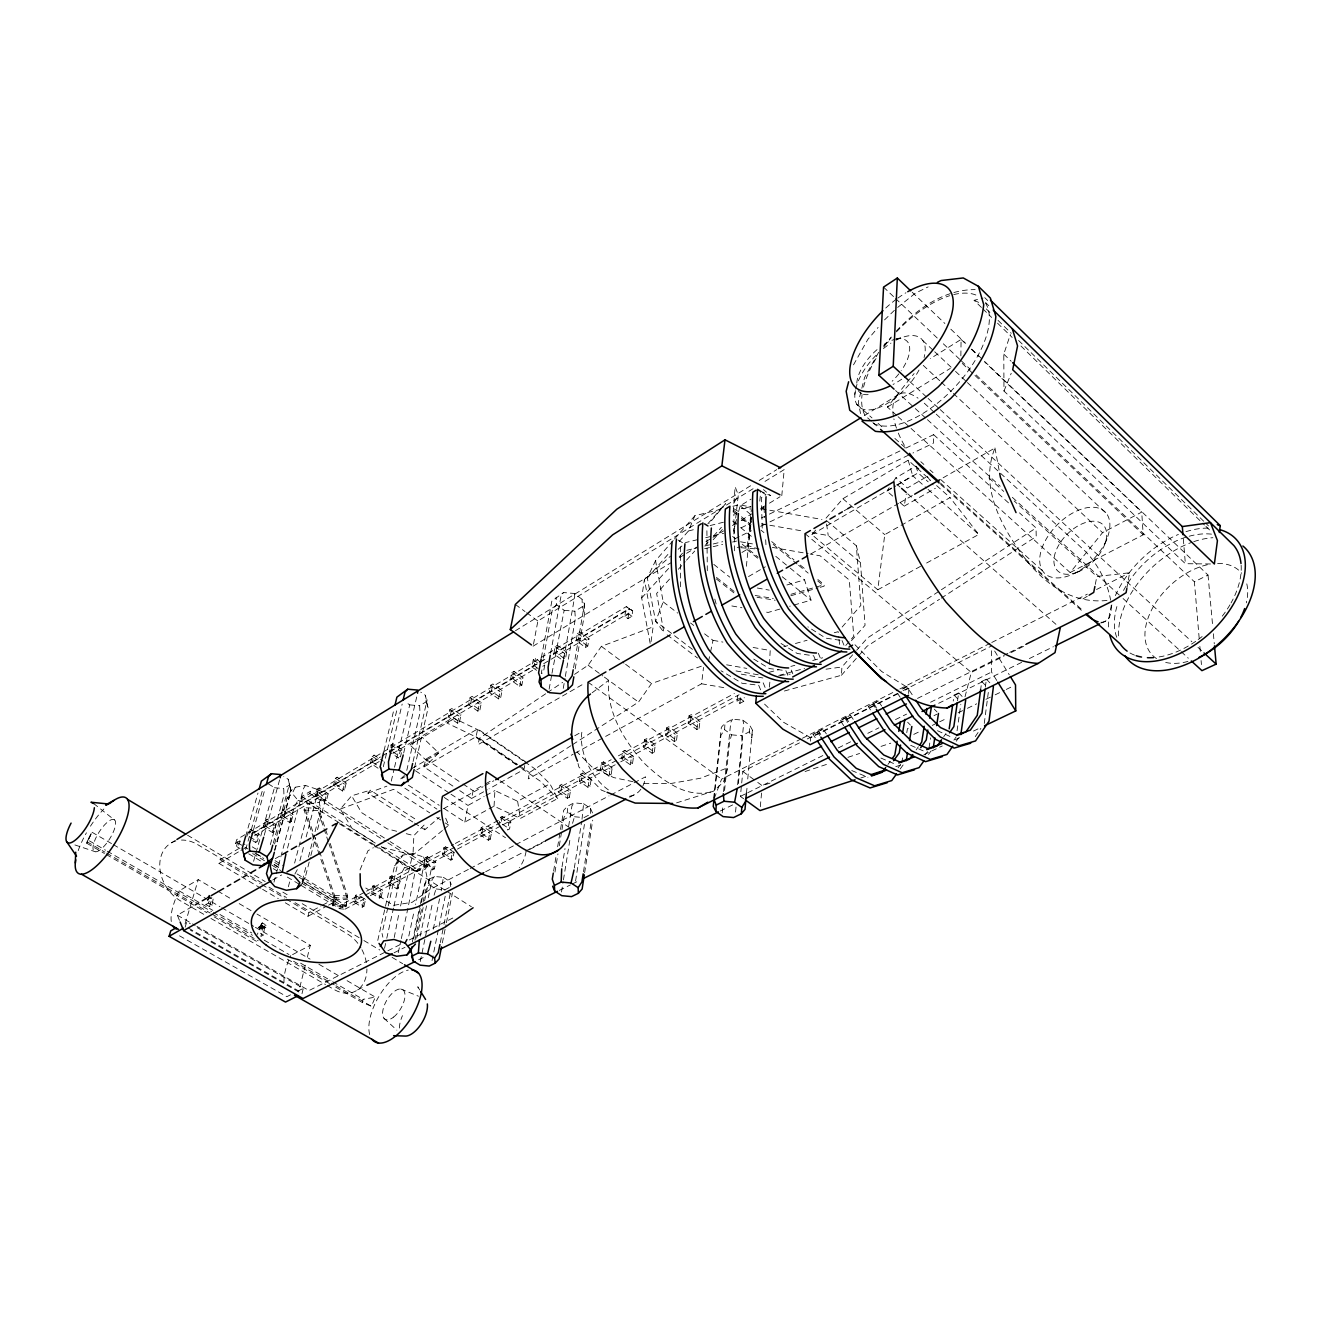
<?xml version="1.0" encoding="UTF-8"?>
<svg xmlns="http://www.w3.org/2000/svg" width="1321" height="1321" viewBox="0 0 1321 1321"><rect width="100%" height="100%" fill="white"/><g stroke="black" fill="none" stroke-linecap="round" stroke-linejoin="round"><path stroke-width="0.75" stroke-dasharray="5 3.75" d="M996.777 680.497L991.51 672.059L991.526 647.984M330.167 843.359L347.654 895.968L346.036 906.404L332.875 905.793L334.51 895.374L304.672 807.758L318.526 808.303L327.591 835.582M960.862 355.844L961.094 339.447L930.298 358.635M420.474 903.614L424.768 883.485L428.565 879.571L434.411 876.483L443.361 877.326L441.214 890.783M905.859 448.1L933.617 434.659L933.386 443.195L912.96 453.02M908.65 693.525L908.815 688.241L881.635 671.481L854.39 644.169M381.868 847.24L412.978 855.05L413.869 835.615L424.239 824.915L424.834 829.737L439.332 817.27M733.155 512.102L735.12 486.789L738.29 494.863L733.898 534.047M494.054 806.173L494.913 790.569L517.634 801.286L549.916 783.815L557.759 798.511L520.309 818.475L494.054 806.173L464.843 822.091L440.917 806.454M714.116 798.363L720.919 735.351L724.602 729.671L724.965 723.198L732.495 719.235L742.798 720.127L749.75 725.361L752.409 729.968L751.831 738.043L749.288 731.817L749.75 725.361M769.433 664.397L770.209 650.51L750.493 646.993M784.377 691.015L841.411 675.279L841.923 666.989L855.348 651.732M820.176 587.317L824.089 586.194L824.188 584.708L817.831 579.49M810.434 741.197L810.681 737.729L897.917 693.74M760.318 806.751L761.87 789.529M769.383 687.135L769.945 680.976M781.784 495.689L784.212 469.582L763.241 482.479M746.365 793.26L747.158 786.953M747.736 778.961L752.409 729.968M743.657 798.759L740.387 796.381L741.51 784.889M741.708 782.957L742.831 771.464L799.932 742.65M737.613 784.707L743.69 723.429L742.798 720.127M735.533 812.068L736.144 805.959M738.356 783.584L742.385 742.914L741.758 735.731L749.288 731.817M746.382 566.263L751.335 517.221M739.909 703.366L740.47 697.835L737.58 695.639L737.002 701.17L739.909 703.366L743.855 701.269L744.235 697.571M737.002 701.17L740.949 699.057L741.329 695.374M759.79 501.088L760.797 491.28L770.754 495.738L763.455 489.612M737.201 547.422L748.28 545.755L751.368 516.346M723.528 791.675L730.794 722.306L732.495 719.235M722.224 812.91L722.851 806.817M724.552 790.569L729.638 741.791L731.553 734.839L724.602 729.671M713.654 798.545L721.365 727.277L724.965 723.198M741.923 552.492L746.959 549.503L751.319 510.005M377.773 940.387L394.599 865.849L398.826 858.7L402.872 855.1L412.895 853.515L423.645 857.032L428.747 863.554L425.263 869.218L415.289 870.754L408.305 906.404M699.123 728.3L699.981 721.018L691.312 714.611L689.034 715.833L688.158 723.099L696.844 729.506L699.123 728.3L690.437 721.893L691.312 714.611M394.236 937.514L398.826 913.884M574.949 753.234L701.583 683.783L703.515 667.419M696.844 729.506L697.703 722.24L699.981 721.018M676.517 740.305L677.425 733.056L668.773 726.732L666.544 727.937L665.602 735.186L674.271 741.494L676.517 740.305L667.832 733.981L668.773 726.732M274.57 843.954L287.004 798.495L290.802 790.751L295.293 787.217L305.432 785.45L316.66 789.165L322.341 796.167L319.187 802.293L309.131 804.027L308.156 811.721L294.616 863.059M674.271 741.494L675.196 734.261L677.425 733.056M815.684 530.101L811.788 534.592L877.771 589.76L884.756 534.642L950.063 497.604L978.762 534.46L924.667 564.084M985.35 687.135L986.391 679.159L981.734 681.454L980.677 689.43M984.277 723.429L988.504 690.883M654.324 752.095L655.282 744.879L646.646 738.654L644.45 739.826L643.459 747.042L652.128 753.267L654.324 752.095L645.655 745.87L646.646 738.654M652.128 753.267L653.086 746.051L655.282 744.879M264.679 926.434L262.978 927.359L260.864 936.457L263.506 935.02L264.679 926.434L262.433 925.129L260.749 926.054L257.347 934.409M630.365 764.809L631.388 757.643L633.535 756.487L624.916 750.345L622.769 751.5L621.712 758.683L630.365 764.809L632.511 763.67L633.535 756.487M651.055 641.626L653.135 626.864L644.417 579.391L670.49 556.158M957.065 730.761L960.829 704.407M957.527 700.79L958.666 692.831L954.092 695.094L953.234 701.038M621.712 758.683L623.875 757.527L624.916 750.345M650.163 643.344L641.676 597.934L644.417 579.391M627.97 618.624L628.813 613.076L625.675 610.698L624.833 616.246L627.97 618.624L631.884 616.313L632.709 610.748L626.303 606.62L236.756 839.578L235.666 843.343L236.442 846.414L239.96 848.528M608.998 776.17L610.054 769.02L612.184 767.881L603.565 761.837L601.451 762.977L600.361 770.126L608.998 776.17L611.111 775.031L612.184 767.881M624.833 616.246L628.746 613.918L629.589 608.37M583.486 871.81L591.296 821.068M584.625 872.818L592.716 820.143M600.361 770.126L602.475 768.987L603.565 761.837M929.01 747.967L930.578 737.861M209.511 896.183L205.911 904.571L209.527 906.668L212.153 905.166L213.226 898.28M587.994 787.316L589.116 780.199L591.197 779.093L582.611 773.115L580.53 774.238L579.391 781.355L587.994 787.316L590.074 786.21L591.197 779.093M575.576 881.024L584.427 824.42M574.321 867.98L581.702 821.282M582.016 819.251L583.585 803.713L574.008 802.854L567.403 806.338L563.671 810.318L560.319 830.579M579.391 781.355L581.471 780.232L582.611 773.115M562.036 866.84L565.008 848.577M568.641 826.252L571.927 805.975L574.008 802.854M561.491 892.005L563.126 881.9M563.44 879.885L569.962 839.495M569.417 797.174L570.573 790.09L562.003 784.212L559.972 785.301L558.783 792.385L567.37 798.264L569.417 797.174L560.814 791.296L558.783 792.385M553.615 871.067L556.29 854.869M557.644 846.778L559.988 832.593M554.969 872.091L557.957 853.894M559.295 845.82L561.623 831.669M561.97 829.638L563.968 817.517L567.617 812.085L567.403 806.338M567.37 798.264L568.542 791.18L570.573 790.09M560.814 791.296L562.003 784.212M585.533 647.488L586.755 640.173L589.001 638.836L579.671 631.933L577.426 633.271L576.171 640.586L585.533 647.488L587.795 646.151L589.001 638.836M901.748 762.861L903.085 754.819M906.767 732.676L907.444 728.647L911.837 726.5M573.529 667.799L584.46 603.846L582.115 599.321L574.321 593.459L563.506 592.568L551.831 601.154L541.511 656.983M575.18 668.905L584.691 613.027L584.46 603.846M854.836 394.401L855.48 390.636M899.882 502.393L904.191 506.174L906.289 494.054M563.258 688.406L564.992 678.433M565.338 676.451L575.378 618.674L574.866 611.194L582.313 606.669L582.115 599.321M563.175 660.698L564.447 653.416L566.659 652.112L557.346 645.309L555.134 646.63L553.829 653.895L561.623 659.559M563.819 658.485L574.701 596.514L574.321 593.459M566.659 652.112L565.388 659.394L556.042 652.574L557.346 645.309M1126.796 588.704L1129.604 572.769L1096.843 576.484L1014.181 500.956M549.123 689.215L551.617 675.279M551.98 673.281L564.166 610.319L556.389 604.523L556.091 597.175M550.626 653.301L561.144 595.391L563.506 592.568M570.986 745.688L529.424 772.521L528.268 778.845L573.165 754.225M510.847 821.976L508.899 823.016L507.611 830.001L509.559 828.961L510.847 821.976L502.327 816.328L500.395 817.369L499.404 822.62M543.443 658.122L552.228 610.335L556.389 604.523M524.701 765.569L523.991 769.466L489.067 788.802M536.574 670.308L531.917 666.973L533.288 659.724L535.451 658.419L541.643 662.894M531.917 666.973L534.097 665.668L535.451 658.419M464.843 822.091L467.997 805.414L484.147 796.513M533.502 644.219L537.878 621.002L754.506 487.845M502.327 816.328L501.006 823.313L509.559 828.961M490.273 839.198L491.61 832.247L483.106 826.665L481.207 827.706L479.837 834.657L488.357 840.222L490.273 839.198L481.752 833.634L479.837 834.657M519.714 686.392L521.101 679.176L523.215 677.904L513.952 671.299L511.821 672.571L510.418 679.787L519.714 686.392L521.845 685.12L523.215 677.904M488.357 840.222L489.695 833.27L491.61 832.247M481.752 833.634L483.106 826.665M510.418 679.787L512.548 678.515L513.952 671.299M1095.291 584.443L1096.843 576.484M500.676 697.637L502.112 690.454L492.865 683.948L490.768 685.186L489.315 692.386L498.578 698.875L500.676 697.637L491.395 691.131L489.315 692.386M498.578 698.875L500.015 691.692L502.112 690.454M442.353 942.847L446.019 924.717M446.432 922.702L452.525 892.484M459.691 790.585L471.597 798.462L473.149 790.751L483.965 784.74M545.656 693.789L479.358 738.323L478.07 744.648L585.22 682.94M440.322 942.55L443.592 926.401M444.005 924.386L450.131 894.102M491.395 691.131L492.865 683.948M479.903 709.922L481.372 702.755L472.142 696.349L470.094 697.571L468.592 704.737L477.839 711.127L479.903 709.922L470.639 703.515L468.592 704.737M450.841 860.153L452.244 853.25L454.094 852.276L445.639 846.844L443.79 847.834L442.353 854.737L450.841 860.153L452.674 859.162L454.094 852.276M452.905 786.078L424.008 766.94L476.072 736.738L477.674 728.911L525.411 761.656M432.05 960.598L438.622 928.432M439.034 926.434L445.194 896.265M1107.015 600.461C1071.909 604.11 1044.003 583.75 1023.775 556.901C1001.136 526.039 979.257 486.822 994.961 447.968L941.427 478.78M477.839 711.127L479.325 703.977L481.372 702.755M433.305 929.158L439.546 898.858M420.26 961.506L432.413 903.25M442.353 854.737L444.203 853.746L445.639 846.844M427.36 856.685L425.89 863.554L424.074 864.512L432.528 869.862L433.982 863.009L435.798 862.035L427.36 856.685L425.544 857.659L415.587 904.505M420.194 936.127L426.551 905.859M428.252 897.785L432.083 879.621L434.411 876.483M432.528 869.862L434.345 868.904L435.798 862.035M470.639 703.515L472.142 696.349M459.493 721.976L461.012 714.843L451.815 708.535L449.8 709.74L448.248 716.857L457.479 723.165L459.493 721.976L450.263 715.652L448.248 716.857M413.605 938.818L420.887 904.571M421.316 902.557L426.898 876.351L425.263 869.218M414.976 940.189L422.654 904.01M423.083 901.995L425.643 889.941L429.259 884.74L428.565 879.571M416.693 938.158L424.19 902.738M424.602 900.773L431.273 869.301L428.747 863.554M378.912 847.735L416.957 871.645L425.923 866.873L426.402 864.595L390.075 841.593M457.479 723.165L458.998 716.048L461.012 714.843M412.334 941.89L420.045 905.628M708.452 661.59L710.12 653.862M710.533 651.93L713.01 640.338L703.383 632.908M408.816 936.028L413.886 912.382M398.248 952.672L400.874 940.602M401.32 938.587L407.875 908.419M450.263 715.652L451.815 708.535M416.957 871.645L417.453 869.383L426.402 864.595M400.56 906.008L412.895 853.515M396.828 888.818L398.331 882.032L400.098 881.09L391.71 875.873L389.959 876.814L388.407 883.617L396.828 888.818L398.579 887.894L400.098 881.09M424.008 766.94L425.725 759.195L477.674 728.911M384.527 948.329L386.326 940.288M386.772 938.273L393.476 908.105M393.922 906.107L401.089 873.924L404.639 867.286L399.47 860.813L402.872 855.1M387.78 907.874L382.033 933.435L382.859 937.183M388.225 905.909L398.826 858.7M414.596 767.534L428.103 707.907L425.362 695.308L420.772 692.171M362.35 1002.523L363.06 999.337L375.313 997.107L371.383 1006.272L362.35 1002.523L333.751 986.011M388.407 883.617L390.174 882.676L391.71 875.873M381.125 897.157L382.677 890.387L374.305 885.235L372.588 886.16L371.019 892.93L379.391 898.082L381.125 897.157L365.785 888.042M413.093 761.507L427.145 699.783M406.785 770.358L419.979 712.828L419.649 705.761L426.138 701.814L425.362 695.308M379.391 898.082L380.943 891.312L382.677 890.387M374.305 885.235L372.737 892.005L371.019 892.93M363.952 906.272L365.537 899.535L357.182 894.449L355.498 895.374L353.896 902.111L362.251 907.18L363.952 906.272L355.597 901.186L353.896 902.111M402.096 749.833L400.18 750.972L398.546 758.006L389.398 751.963L391.066 744.928L392.981 743.789L402.096 749.833L400.461 756.867L392.832 751.831M403.698 752.987L417.106 695.226M391.28 781.124L394.071 769.218M394.533 767.237L409.725 704.886L405.134 701.781M362.251 907.18L363.836 900.443L365.537 899.535M391.776 747.868L402.162 704.076M355.597 901.186L357.182 894.449M391.313 750.823L392.981 743.789M383.305 766.758L397.522 707.263M346.036 906.404L347.126 898.214L328.962 843.69M301.32 885.516L339.893 908.749L344.897 909.228L345.788 905.512L340.801 905.034L302.294 881.784M384.015 750.79L394.038 709.08M339.893 908.749L340.801 905.034M301.782 883.221L342.122 907.56L343.014 903.828L364.761 892.154M378.07 768.211L370.458 763.241L372.175 756.239L374.058 755.117L383.14 761.094M370.458 763.241L372.34 762.134L374.058 755.117M332.875 905.793L333.965 897.603L320.012 856.751M328.533 905.149L335.402 901.434L336.31 897.719L294.302 872.289M197.374 927.755L303.302 988.356L301.964 993.788L190.455 930.215M111.509 843.574L91.942 832.197L86.724 843.211L104.425 853.449M209.527 906.668L211.822 897.52M305.316 965.205L298.86 991.08L188.028 927.854M307.314 957.246L310.286 945.308L256.984 914.049M342.651 791.031L344.401 784.096L346.218 783.023L337.169 777.21L335.369 778.3L333.586 785.235L342.651 791.031L344.467 789.958L346.218 783.023M285.286 902.788L307.958 916.279L308.883 912.58L320.887 906.074M333.586 785.235L335.402 784.162L337.169 777.21M302.08 883.27L305.25 877.293L310.369 857.461M310.881 855.48L315.488 837.63M317.535 829.704L324.718 801.946L322.341 796.167M324.652 801.665L326.436 794.763L328.219 793.706L319.22 787.976L317.436 789.05L315.62 795.952L324.652 801.665L326.436 800.609L328.219 793.706M965.007 696.811L971.315 672.406L1003.977 656.124M328.302 841.741L317.932 810.582L318.526 808.303M302.311 880.81L306.406 864.974M308.454 857.065L320.755 809.591L319.187 802.293M299.9 860.731L304.061 844.829M306.158 836.887L317.601 793.194L316.66 789.165M315.62 795.952L317.403 794.895L319.22 787.976M288.358 886.754L290.455 878.861M319.352 854.803L304.061 810.037L304.672 807.758M339.117 822.719L301.072 798.809L309.857 793.541L310.468 791.246L388.341 840.503M733.403 531.191L736.524 519.467M738.604 511.64L740.156 505.778L751.071 499.123M262.615 928.432L263.077 926.682L266.512 925.361L265.884 927.689L262.615 928.432L259.808 926.797L262.301 922.9L266.512 925.361M291.297 821.381L293.146 814.529L284.197 808.964L282.463 809.988L280.597 816.84L289.563 822.405L291.297 821.381L282.314 815.817L280.597 816.84M287.532 848.099L303.5 788.538L305.432 785.45M301.072 798.809L301.683 796.513L310.468 791.246M259.808 926.797L262.301 922.9M289.563 822.405L291.413 815.552L293.146 814.529M273.992 882.164L294.22 807.148L297.985 800.361L292.238 793.409L295.293 787.217M274.586 850.212L290.802 790.751M274.9 850.295L291.066 790.932L288.226 779.291L283.751 776.451M273.282 843.161L289.563 783.7M272.473 832.511L274.339 825.691L276.039 824.684L267.106 819.185L265.422 820.209L263.523 827.029L272.473 832.511L274.157 831.503L276.039 824.684M270.359 844.631L283.932 795.259L283.734 788.554L289.448 785.087L288.226 779.291M264.2 835.318L279.639 779.77M253.599 861.292L274.471 787.712L268.51 783.98M263.523 827.029L265.207 826.021L267.106 819.185M252.674 840.651L255.647 842.451L257.545 835.665L259.213 834.674L250.329 829.258L248.662 830.249L246.73 837.035M255.647 842.451L257.314 841.46L259.213 834.674M253.351 830.232L265.125 788.62M245.59 836.523L257.991 792.996M250.329 829.258L248.398 836.044L257.314 841.46M245.64 849.585L250.693 831.817M251.238 829.836L263.011 788.373M238.639 845.126L239.712 841.361L244.963 844.548M236.442 846.414L237.516 842.666L236.756 839.578M209.081 895.176L208.569 896.926L211.459 898.61L214.712 897.834M260.864 888.273L219.005 863.389L220.079 859.674L238.622 848.693M572.554 823.33L574.486 816.758L567.617 812.085M185.072 923.924L198.266 879.637L216.066 890.073M185.155 927.177L186.789 921.695L190.307 923.726M434.081 895.209L435.996 888.967L429.259 884.74M262.433 925.129L259.989 932.973L263.506 935.02M1210.498 563.968L1185.35 563.687L1003.977 391.033L1003.795 354.144L1010.334 334.576M205.911 904.571L208.536 903.069L210.122 898.346M87.847 839.958L86.724 843.211L91.942 832.197L87.847 839.958L105.531 850.196M714.265 798.396L721.596 779.142L800.625 739.166M673.182 540.537L655.546 560.682L663.225 601.914L655.612 621.266L663.968 632.462L656.62 593.509L670.209 578.35M1105.066 543.525L1107.725 536.805M1003.977 391.033L1011.226 373.282M360.039 869.928L367.998 850.707L373.397 847.702M679.192 541.56L688.489 530.943L694.879 515.735L722.884 508.767M692.452 649.371L655.612 621.266L647.307 577.954L655.546 560.682M734.278 502.31L738.29 494.863M294.88 874.04L297.819 868.673M878.68 352.294L864.578 377.459L858.303 402.178L860.516 413.556M853.515 364.844L867.781 339.497L878.085 327.443M892.699 496.102L886.936 491.065L889.165 487.763M893.607 481.158L895.836 477.839L915.833 466.131L921.579 471.267M975.261 736.623L980.892 728.383M956.239 741.23L958.551 737.927M572.703 744.565L638.522 702.078L651.517 683.518L703.746 665.371M953.894 740.14L956.206 736.854M574.552 674.37L588.142 665.223L601.385 646.365L653.135 626.864M943.755 736.639L945.935 733.518M928.531 754.423L930.892 751.121M916.147 749.882L918.376 746.761M925.146 754.935L927.524 751.632M900.179 769.004L903.795 764.033M887.96 764.43L890.238 761.309M898.115 767.815L900.542 764.512M896.563 415.322L887.415 407.05L914.099 373.529M898.082 416.693L1070.159 572.538L1102.556 532.66L1141.724 512.102L984.789 362.103M412.763 821.976L367.899 793.112L370.342 790.173L415.818 819.482M375.263 843.079L352.146 828.531L340.323 809.079L351.601 795.82L370.342 790.173M884.525 319.913L896.067 308.718M883.551 346.003L891.246 337.02M896.381 331.01C916.857 309.197 943.97 289.365 975.162 289.629M826.054 518.146L842.897 498.711L908.188 460.22L930.628 480.25M842.138 627.029L860.83 605.431L856.371 545.804L826.021 520.144M845.754 645.49L853.762 636.276L849.287 580.035L820.093 555.794L810.153 554.044M674.536 538.985L694.879 515.735M647.307 577.954L669.896 552.178M707.924 523.661L725.576 503.664L709.113 523.595M856.685 650.213L867.418 638.01L939.693 590.834M851.451 640.652L865.057 625.295L860.466 562.63L856.371 545.804M841.411 675.279L866.989 646.332L939.512 599.272M678.367 569.268L685.17 561.689M686.54 560.17L694.697 551.088M705.579 544.946L708.205 542.006M713.489 536.128L721.398 527.31M713.191 539.728L722.835 528.994M641.676 597.934L670.853 565.999M679.176 556.868L684.74 550.791M394.599 865.849L399.47 860.813M302.559 880.001L305.25 877.293M428.863 762.828L438.721 752.937L422.472 737.399L409.89 744.895L428.863 762.828L416.941 769.763M287.004 798.495L292.238 793.409M404.441 775.46L399.916 779.654L405.019 776.682M676.583 802.871L713.571 791.147L723.446 782.082L727.987 767.683L700.51 778.218L670.523 783.568L642.683 783.336M678.168 549.321L685.83 542.485L697.769 539.612M442.436 830.513L412.978 855.05M444.005 829.175L448.694 825.146L444.401 815.189M897.669 307.43L915.271 293.229L928.151 286.888M592.138 692.782L608.618 680.348C606.356 711.705 623.793 740.255 643.888 762.878C662.052 780.15 686.97 799.799 713.571 791.147M206.984 897.653L209.742 895.919L207.314 897.537M258.173 927.458L260.931 925.79L261.294 926.599L258.173 927.458L260.931 925.79M259.56 928.283L262.334 926.599L262.681 927.425L259.56 928.283L262.334 926.599M547.356 692.633L562.647 682.363M941.411 589.711L1036.044 527.954L1019.482 512.862M941.246 598.149L1036.209 536.508L1036.044 527.954M171.664 842.682L175.165 840.519M515.421 630.744L752.177 484.774M759.195 480.448L776.731 469.649M864.429 415.57L899.502 393.955M887.415 407.05L950.278 368.427M736.854 512.498L733.832 514.348L734.592 553.829M533.123 646.151L670.688 562.911M679.506 557.578L684.79 554.374M686.557 553.317L697.141 546.911M705.959 541.577L711.243 538.374M713.01 537.317L723.594 530.91M732.412 525.576L739.463 521.3M741.23 520.243L751.814 513.836M760.632 508.502L767.683 504.226M769.449 503.169L780.017 496.762M760.896 509.526L764.017 507.644L761.177 505.266M1082.956 598.908L1087.563 596.118M235.666 843.343L240.967 840.173M251.551 833.865L380.382 757.016M382.149 755.959L387.433 752.805M389.2 751.748L537.449 663.34M539.216 662.283L546.267 658.073M553.334 653.862L625.675 610.698M523.033 760.681L478.202 729.935L454.374 718.442L446.812 722.967L474.569 736.292L519.962 767.286M553.829 653.895L556.042 652.574M576.171 640.586L578.416 639.232L587.795 646.151M253.88 832.924L379.655 757.924M390.273 751.583L546.167 658.634M553.251 654.407L629.423 608.998L632.709 610.748M254.59 835.632L382.281 759.691M392.931 753.35L536.59 667.931M543.674 663.703L628.813 613.076M409.89 744.895L454.374 718.442M219.005 863.389L239.233 851.418M240.917 850.427L245.987 847.438M171.284 921.546A43.444 16.479 -58.4 0 1 179.194 890.882L198.266 879.637M844.152 510.798L847.719 508.717M811.788 534.592L894.994 486.078M896.777 485.055L912.712 475.758L926.533 488.043M886.936 491.065L895.605 486.012M897.339 485.005L918.128 472.885L928.201 481.868M412.003 768.492L438.721 752.937M748.512 576.567L765.354 566.792M925.658 477.36L907.329 487.994L895.836 477.839M903.349 688.687L906.883 686.623L912.464 695.127M179.441 920.324L177.344 915.205L193.378 905.942M205.845 898.742L209.395 896.695M275.28 858.65L280.613 855.579M312.664 837.068L316.231 835.004M843.69 725.642L840.387 720.622L845.853 717.468L850.443 715.156L853.729 720.127M840.387 720.622L850.443 715.156M870.506 709.905L868.277 706.537L878.366 701.038L881.685 706.075M868.277 706.537L878.366 701.038M811.144 553.78L898.594 503.433M900.377 502.409L912.877 495.226M815.272 737.729L813.076 734.426L823.099 728.961L826.368 733.882M813.076 734.426L823.099 728.961M904.191 506.174L935.384 488.275M272.753 880.001L281.67 874.948M485.765 783.733L492.981 779.72M443.509 808.733L483.057 786.738M484.857 785.731L493.839 780.744M574.734 735.764L581.917 731.751A45.03 27.427 61.7 0 0 609.559 790.685M471.597 798.462L487.317 789.76M485.93 795.523L494.913 790.569M877.771 589.76L922.851 565.074M322.605 905.149L336.31 897.719M307.958 916.279L326.815 906.074M366.578 891.18L453.532 844.433M455.349 843.459L498.843 820.093M500.642 819.119L611.161 759.724M618.41 755.827L734.377 693.508M342.122 907.56L739.083 694.73M643.459 747.042L645.655 745.87M665.602 735.186L667.832 733.981M688.158 723.099L690.437 721.893M344.897 909.228L368.476 896.629M370.293 895.655L455.58 850.08M457.396 849.106L500.956 825.84M502.756 824.865L618.905 762.811M620.705 761.837L740.47 697.835M292.552 954.637L310.286 945.308M468.344 869.433L429.986 889.479L412.301 902.226L393.229 905.38L375.725 893.805M470.177 868.475L514.018 845.556M515.834 844.598L608.998 795.919M610.814 794.961L645.523 776.814A45.03 27.427 61.7 0 1 642.006 787.531M449.272 887.53L444.88 889.809L435.996 888.967M583.981 817.616L588.935 815.04M485.666 871.728L523.925 851.913M525.741 850.972L545.788 840.602M629.605 797.207L635.071 794.383M529.688 849.453L545.672 841.18M1070.159 572.538L1143.193 534.807L1141.724 512.102M290.537 994.829L286.888 996.678L177.906 934.905M297.836 991.13L303.302 988.356M802.458 738.241L898.032 689.892M899.865 688.968L989.924 643.426M991.757 642.485L1087.332 594.153M1096.513 589.513L1129.604 572.769M902.094 689.05L906.883 686.623M807.313 738.934L901.252 691.527M903.102 690.586L991.526 645.969M400.164 944.581L309.015 990.552L196.928 926.401M409.279 939.974L454.853 916.989M905.182 690.074L908.815 688.241M394.087 952.771L405.019 947.289M917.484 698.413L1007.89 653.317M1009.723 652.392L1026.334 644.103M1011.226 652.508L1025.74 645.259M740.387 796.381L745.919 793.64M747.769 792.732L823.478 755.249M838.257 747.934L851.17 741.527M867.798 733.304L878.878 727.821M895.489 719.598L906.569 714.116M930.578 702.227L991.51 672.059M357.595 989.891L364.992 986.242M418.658 959.773L426.056 956.123M559.311 890.404L570.408 884.921M572.257 884.013L579.655 880.364M720.308 810.995L733.254 804.605M938.67 703.284L1021.959 662.217M1029.356 658.568L1053.415 646.696M1101.532 622.967L1107.081 620.226M1199.187 638.34L1194.382 581.785L1208.021 575.064L983.551 360.451M934.013 715.635L937.002 714.182M913.769 734.393L921.166 730.794M932.263 725.411L937.811 722.703M939.66 721.811L947.074 718.211M958.171 712.812L965.568 709.212M967.418 708.32L976.665 703.812M985.912 699.321L993.309 695.721M995.159 694.829L1004.422 690.322M1006.272 689.43L1011.82 686.722M741.147 527.806L750.394 523.331M761.507 517.948L904.01 448.991M734.658 538.836L740.239 536.161M742.088 535.269L751.385 530.794M760.665 526.319L768.095 522.753M769.945 521.861L911.094 453.912M208.602 898.907L210.881 897.834M923.874 754.72L942.253 745.969M955.116 739.826L962.464 736.325M973.478 731.058L980.843 727.557M207.513 897.966L210.105 896.761M258.355 927.87L261.294 926.599M259.742 928.696L262.681 927.425M1075.41 572.951L1080.892 570.54M340.323 809.079L393.542 789.331L429.738 812.844M367.899 793.112L386.888 786.16M770.011 783.105L762.217 785.698L755.744 780.942M805.067 771.514L828.449 763.786M847.933 757.329L859.608 753.465M881.041 746.382L890.783 743.162M860.863 777.937L866.692 776.038M895.787 766.626L901.616 764.743M786.903 584.988L804.522 579.853L811.028 600.147L789.611 606.289M790.949 594.285L824.188 584.708M790.817 595.754L818.211 587.878M779.869 609.08L768.178 612.432L764.132 611.722M783.799 646.745L787.679 645.655M795.44 643.509L807.081 640.272M834.261 632.742L838.141 631.669L838.802 637.465M895.803 339.101L904.225 336.822M769.004 672.339L778.944 669.648M790.866 666.411L794.846 665.338M812.745 660.483L822.686 657.792M778.763 675.444L804.588 668.409M981.437 307.463L974.122 300.313L982.973 298.1M732.874 506.273L738.885 504.787L751.038 506.917M688.489 530.943L694.384 529.473M710.071 525.56L723.809 522.142M705.728 537.697L711.705 536.26M713.703 535.765L723.644 533.37M686.738 550.312L696.712 547.918M704.704 546.019L722.686 541.709M704.654 548.694L722.604 544.417M732.561 542.039L736.54 541.082M750.576 506.835L741.494 508.271L751.253 509.031M780.265 675.493L790.206 674.123M826.005 669.186L841.923 666.989M304.061 810.037L317.932 810.582M334.51 895.374L347.654 895.968M333.965 897.603L347.126 898.214M334.494 899.155L347.638 899.766M332.331 904.241L345.524 904.852M741.164 547.736L759.047 549.156L748.28 545.755M564.166 610.319L574.866 611.194M409.725 704.886L419.649 705.761M731.553 734.839L741.758 735.731M274.471 787.712L283.734 788.554M574.486 816.758L582.082 817.451M755.001 684.79L742.121 683.271L721.018 670.771M782.214 670.193L769.383 668.542L753.564 658.981M840.007 640.272L825.741 638.126L807.907 626.864M755.183 595.49L773.297 598.446M757.049 597.29L775.163 600.246M736.028 670.936L758.221 674.783M701.583 683.783L725.972 687.993M761.177 508.717L821.959 519.434M741.626 520.276L751.699 522.043M761.755 523.826L767.798 524.883M769.813 525.246L804.06 531.273M812.118 532.693L828.234 535.533L860.466 562.63M740.52 541.792L752.458 543.889M772.356 547.389L808.171 553.681M757.329 588.01L769.284 590.14M731.851 605.959L741.94 607.759M713.01 640.338L722.884 642.089M726.616 664.81L746.794 668.393M741.312 674.139L762.911 677.987M632.974 781.685L613.654 777.574L591.742 766.807L577.013 751.897M396.68 831.272L387.136 828.861L361.64 812.663L351.601 795.82M406.224 833.683L413.869 835.615M404.639 867.286L415.289 870.754M297.985 800.361L309.131 804.027M74.917 844.945L95.706 851.863M605.216 791.609L601.468 790.173L578.862 766.956L577.921 763.092M400.742 988.983L418.46 996.199M851.731 770.539L867.914 777.293M880.909 758.039L895.258 764.215M910.681 745.308L923.181 750.856M974.122 300.313L980.43 303.186M937.464 730.711L951.698 737.217M810.681 737.729L783.386 722.174L763.505 703.086M177.344 915.205L195.145 925.377M203.764 914.314L180.548 900.905A34.528 26.717 58.3 0 1 159.791 866.708A34.528 26.717 58.3 0 1 178.038 840.437M210.914 918.425L325.511 984.558M327.261 985.565L334.246 989.594A33.042 24.389 64.1 0 0 366.908 968.92M179.194 890.882L212.863 910.4M219.946 914.512L251.832 932.989M264.233 940.172L289.002 954.538M107.298 851.219L193.906 901.368M195.673 902.392L211.575 911.606M213.341 912.629L252.427 935.268M300.61 963.174L330.944 980.743M332.727 981.767L363.06 999.337M87.087 841.807L104.92 852.128M106.704 853.168L192.354 902.705M199.488 906.833L210.188 913.026M211.971 914.049L258.173 940.783M293.543 961.242L334.23 984.772M335.996 985.796L371.383 1006.272M106.192 854.472L207.1 912.794M214.184 916.89L256.918 941.592M287.301 959.145L331.967 984.971M113.292 844.614L219.98 906.701M221.746 907.742L253.649 926.302M255.399 927.325L310.072 959.129M318.889 964.264L340.042 976.582M347.093 980.694L375.313 997.107M208.536 903.069L212.153 905.166M261.674 925.245L265.884 927.689M260.287 925.047L263.077 926.682M260.749 926.054L262.978 927.359M217.849 891.114L232.083 899.452M239.2 903.63L253.434 911.969M262.598 889.314L278.302 898.643M187.532 835.202L252.856 874.205M254.606 875.262L265.207 881.586M282.843 892.121L289.893 896.332M302.228 903.696L362.136 939.479M363.902 940.535L379.754 949.997M392.089 957.362L402.674 963.686M262.004 882.989L197.589 844.581A34.528 26.717 58.3 0 0 181.472 840.073M268.972 887.134L286.409 897.537M295.128 902.738L347.456 933.947A33.042 24.389 64.1 0 1 360.947 947.917M220.079 859.674L242.717 873.164M244.468 874.205L260.138 883.534M261.872 884.575L284.51 898.065M286.244 899.089L308.883 912.58M678.135 540.074L683.221 543.129M274.735 862.547L279.986 865.717M299.24 877.359L343.014 903.828M256.505 853.779L263.506 858.023M274.041 864.38L281.043 868.607M302.08 881.322L335.402 901.434M237.516 842.666L248.018 849.007M255.019 853.234L263.771 858.518M274.289 864.859L281.29 869.086M252.658 853.581L264.943 860.995M271.961 865.222L280.729 870.522M248.711 853.812L262.747 862.266M273.265 868.607L276.766 870.721M287.284 877.061L299.57 884.459M252.294 846.86L255.795 848.99M275.049 860.648L283.8 865.932M254.59 833.865L257.545 835.665M355.498 895.374L363.836 900.443M265.207 826.021L274.157 831.503M265.422 820.209L274.339 825.691M372.588 886.16L380.943 891.312M781.025 643.476L797.257 653.499L813.653 655.777L816.015 661.425M390.174 882.676L398.579 887.894M282.463 809.988L291.413 815.552M389.959 876.814L398.331 882.032M733.287 508.387L738.373 511.574M301.683 796.513L374.256 842.187M381.175 846.546L417.453 869.383M340.851 823.809L377.179 846.645M339.332 823.759L372.34 844.499M374.074 845.589L445.293 890.337M447.026 891.427L471.349 906.701M443.361 877.326L450.131 881.602L451.221 884.558M309.857 793.541L386.079 841.692M387.813 842.781L425.923 866.873M317.436 789.05L326.436 794.763M425.544 857.659L433.982 863.009M317.403 794.895L326.436 800.609M425.89 863.554L434.345 868.904M762.597 492.584L765.982 494.748L761.342 497.588L762.333 531.323M335.369 778.3L344.401 784.096M443.79 847.834L452.244 853.25M335.402 784.162L344.467 789.958M444.203 853.746L452.674 859.162M414.48 823.082L424.834 829.737M436.64 817.319L443.526 821.794M445.243 822.917L448.694 825.146M372.34 762.134L381.472 768.095M404.837 788.191L436.937 809.113M372.175 756.239L378.235 760.219M481.207 827.706L489.695 833.27M408.453 785.235L439.216 805.331M444.186 797.438L505.497 837.729M415.405 770.737L449.338 793.112M451.022 794.235L467.997 805.414M391.066 744.928L400.18 750.972M500.395 817.369L508.899 823.016M425.725 759.195L461.293 782.858M462.994 783.997L473.149 790.751M500.081 780.81L570.54 828.317M479.358 738.323L517.733 764.545M519.401 765.685L529.424 772.521M476.072 736.738L520.672 767.204M521.646 768.442L540.14 781.074L557.759 798.511M449.8 709.74L458.998 716.048M559.972 785.301L568.542 791.18M524.701 761.821L534.658 768.657L549.916 783.815M583.585 803.713L590.454 808.419L592.551 812.96M470.094 697.571L479.325 703.977M580.53 774.238L589.116 780.199M581.471 780.232L590.074 786.21M602.475 768.987L611.111 775.031M490.768 685.186L500.015 691.692M601.451 762.977L610.054 769.02M512.548 678.515L521.845 685.12M623.875 757.527L632.511 763.67M511.821 672.571L521.101 679.176M622.769 751.5L631.388 757.643M534.097 665.668L540.306 670.143M533.288 659.724L537.928 663.076M644.45 739.826L653.086 746.051M588.076 682.181L721.596 779.142M555.134 646.63L564.447 653.416M666.544 727.937L675.196 734.261M588.142 665.223L602.772 675.923M604.391 677.112L638.522 702.078M515.339 604.457L524.998 611.54M526.617 612.729L537.878 621.002M742.831 771.464L754.142 779.753M577.426 633.271L586.755 640.173M689.034 715.833L697.703 722.24M601.385 646.365L624.024 663.142M625.642 664.331L651.517 683.518M626.303 606.62L629.423 608.998M628.746 613.918L631.884 616.313M740.949 699.057L743.855 701.269M667.155 634.889L697.471 657.974M663.225 601.914L677.673 613.076M690.52 622.984L693.74 625.46M93.675 803.531L115.026 820.424A18.791 6.291 -57.8 0 1 102.13 848.214A18.791 6.291 -57.8 0 1 95.756 838.175A18.791 6.291 -57.8 0 1 115.026 820.424M716.461 577.409L735.07 592.204M716.279 578.879L734.922 593.657M713.786 564.381L729.786 577.145M746.959 549.503L757.775 558.288M732.61 536.409L735.797 539.018M742.204 544.219L758.221 557.214M782.23 576.732L811.028 600.147M732.693 521.101L739.083 526.319M740.685 527.624L751.847 536.772M775.79 556.356L788.571 566.792M790.156 568.096L804.522 579.853M760.979 530.134L763.951 532.578M733.518 510.203L739.892 515.421M741.477 516.726L751.022 524.586M771.695 541.577L793.971 559.873M800.328 565.107L806.685 570.342M733.353 511.673L739.727 516.907M741.312 518.212L750.873 526.055M773.148 544.351L797.025 563.968M798.611 565.272L808.171 573.116M817.716 580.959L824.089 586.194M740.156 505.778L751.55 515.173M805.05 533.667L971.315 672.406M842.897 498.711L884.756 534.642M897.009 484.378L900.063 487.069M907.725 493.806L1057.114 625.345M928.069 489.414L978.762 534.46M936.606 485.583L950.063 497.604M871.348 421.168L865.205 415.669A82.992 40.175 -46.9 0 1 862.085 394.616M872.884 422.538L879.026 428.037M940.453 483.04L1083.253 610.88M940.668 484.411L1083.038 611.805M856.735 404.243L871.992 417.931M878.102 423.397L884.195 428.863M894.878 438.44L905.562 448.017M920.82 461.706L923.874 464.431M929.967 469.913L933.022 472.637M940.651 479.49L1042.533 570.837M933.617 434.659L1008.93 503.268M988.851 477.822L1003.745 491.429M895.572 390.537L913.769 407.182M915.288 408.569L925.905 418.278M927.425 419.665L1000.228 486.227M1012.348 497.323L1121.562 597.158M1123.081 598.545L1188.289 658.188M383.949 1018.276L396.878 1030.132M924.271 403.186L934.707 412.779M936.209 414.15L1083.583 549.652A44.699 18.643 62.1 0 1 1110.581 600.18M909.905 381.653L926.582 397.043M928.102 398.43L938.719 408.222M940.238 409.626L1191.889 641.742M1197.949 647.34L1202.49 651.534M923.23 365.372L939.809 380.828M941.312 382.231L951.863 392.073M953.382 393.476L1102.556 532.66M922.834 340.587L933.237 350.379M934.723 351.782L954.043 369.979M955.529 371.383L965.932 381.175M967.418 382.578L1106.569 513.654A43.098 24.983 -45.4 0 1 1071.843 574.618A43.098 24.983 -45.4 0 1 1045.968 539.496A43.098 24.983 -45.4 0 1 1106.569 513.654M883.551 287.119L894.003 297.043M895.506 298.463L937.349 338.126M943.326 343.79L959.756 359.378M961.259 360.798L970.225 369.286M976.202 374.949L1194.382 581.785M962.249 363.407L1143.193 534.807M912.2 292.238L944.895 323.496M950.839 329.193L965.717 343.394M971.662 349.091L982.064 359.031M961.094 339.447L965.535 343.691M971.463 349.355L978.861 356.439M1003.795 354.144L1011.176 361.277M986.292 308.916L992.17 314.662M998.049 320.392L1011.259 333.305M1018.59 340.471L1208.467 525.89M982.89 308.883L991.675 317.453M997.537 323.166L1012.167 337.433M1020.951 346.003L1204.488 524.998M1205.957 526.419L1211.836 532.165M984.739 297.654L987.679 300.544M985.846 302.823L988.785 305.696M907.643 722.224L910.433 725.08M934.294 709.129L937.084 712.002M958.666 692.831L962.877 697.224M954.092 695.094L958.303 699.453M981.734 681.454L985.945 685.88M986.391 679.159L990.601 683.601M927.325 476.402L933.088 484.89M818.607 731.24L820.77 734.509M817.583 732.148L819.78 735.45M845.853 717.468L849.122 722.438M844.994 718.294L848.313 723.314M873.676 703.416L876.979 708.436M872.983 704.159L875.212 707.544M897.9 693.839L900.146 697.257M994.663 651.055L1009.261 674.767M419.748 989.957L417.799 986.77L419.533 991.212M209.065 896.15L209.428 896.992M842.038 640.586L844.449 646.283M818.343 653.268L820.704 658.915M791.246 670.061L792.798 673.793M785.879 670.655L788.191 676.253M763.175 682.808L765.47 688.357M758.683 685.219L760.979 690.751M582.313 606.669L584.691 613.027M915.833 466.131L918.128 472.885M426.138 701.814L428.103 707.907M423.645 857.032L424.883 861.143M908.188 460.22L912.712 475.758M289.448 785.087L291.066 790.932M714.81 599.123L716.94 606.867M994.961 447.968L999.337 471.481M517.634 801.286L520.309 818.475M826.566 523.991L828.234 535.533M450.131 881.602L450.742 886.771M839.017 639.397L839.694 645.209M1208.021 575.064L1212.645 625.675M1213.372 633.766L1214.296 643.888M1199.881 646.415L1200.393 652.475M1201.086 660.566L1201.433 664.595M1183.335 538.836L1185.35 563.687M764.017 507.644L764.545 517.667M765.685 539.728L765.998 545.755M590.454 808.419L590.603 814.182M706.9 530.745L707.329 571.976M680.563 546.795L680.596 587.812M895.935 339.084A34.841 16.562 -47.6 0 1 901.153 370.772M898.825 373.876A34.841 16.562 -47.6 0 1 892.17 381.208M868.128 394.616A34.841 16.562 -47.6 0 1 863.439 394.335M861.837 393.757A34.841 16.562 -47.6 0 1 858.221 390.504M856.784 383.123A34.841 16.562 -47.6 0 1 878.267 348.595M884.129 344.319A34.841 16.562 -47.6 0 1 894.102 339.563M896.034 340.174A46.185 22.127 -47.5 0 1 924.089 357.562M919.003 370.062A46.185 22.127 -47.5 0 1 876.814 408.371A46.185 22.127 -47.5 0 1 855.265 390.95M855.628 389.117A46.185 22.127 -47.5 0 1 876.252 355.118M883.435 348.579A46.185 22.127 -47.5 0 1 890.965 343.113M985.4 302.839A82.992 40.175 -46.9 0 1 954.241 387.697A82.992 40.175 -46.9 0 1 872.042 422.654M863.538 387.086A82.992 40.175 -46.9 0 1 876.896 357.149M883.832 346.977A82.992 40.175 -46.9 0 1 891.147 337.796M896.464 331.885A82.992 40.175 -46.9 0 1 949.683 295.706M953.729 294.583A82.992 40.175 -46.9 0 1 978.349 296.201M1241.146 565.322A75.33 46.78 -43.5 0 1 1231.023 602.987M1230 604.77A75.33 46.78 -43.5 0 1 1220.786 618.046M1202.127 636.557A75.33 46.78 -43.5 0 1 1197.321 640.19M1195.67 641.346A75.33 46.78 -43.5 0 1 1155.677 657.412M1134.491 655.117A75.33 46.78 -43.5 0 1 1128.861 652.31M1116.724 637.283A75.33 46.78 -43.5 0 1 1117.979 603.152M1123.544 590.454A75.33 46.78 -43.5 0 1 1187.315 536.755M1189.197 536.227A75.33 46.78 -43.5 0 1 1212.728 534.311M526.138 851.285A56.786 37.814 61.9 0 1 519.302 867.55M640.883 789.231A45.03 27.427 61.7 0 1 627.558 796.464M78.22 850.608A44.666 14.911 -57.8 0 1 86.443 832.791M90.439 826.203A44.666 14.911 -57.8 0 1 103.864 809.013M283.998 982.048A42.008 18.18 -59.1 0 1 290.785 955.562M369.682 1034.525A40.934 19.369 -59.6 0 1 379.16 995.968A40.934 19.369 -59.6 0 1 408.288 970.076M399.454 1028.052A21.433 10.32 -59.8 0 1 402.459 1015.667M904.406 445.408A47.49 21.103 59.7 0 1 897.867 431.95M896.464 428.136A47.49 21.103 59.7 0 1 893.888 418.873M893.508 416.842A47.49 21.103 59.7 0 1 918.045 398.182M1111.159 605.53A44.699 18.643 62.1 0 1 1098.114 621.811M361.937 949.683A33.042 24.389 64.1 0 1 366.858 967.005M1108.649 626.963A81.225 50.396 -43.5 0 1 1111.853 604.869M1115.37 595.622A81.225 50.396 -43.5 0 1 1178.398 534.444M1185.977 531.669A81.225 50.396 -43.5 0 1 1209.243 528.152M1118.623 635.896A80.895 50.627 -43.3 0 1 1191.889 542.304M1193.788 541.643A80.895 50.627 -43.3 0 1 1212.876 537.713M1246.793 583.865A60.617 38.243 -43.1 0 1 1246.33 602.871M1187.942 661.425A60.617 38.243 -43.1 0 1 1165.122 662.3M1156.535 658.585A60.617 38.243 -43.1 0 1 1153.183 606.917A60.617 38.243 -43.1 0 1 1209.706 564.265M1217.615 563.456A60.617 38.243 -43.1 0 1 1241.707 573.297M901.764 379.193A67.866 31.968 -47.1 0 1 893.046 384.444M885.764 308.024A67.866 31.968 -47.1 0 1 896.298 299.24M897.834 298.117A67.866 31.968 -47.1 0 1 905.942 292.75M544.747 665.124L543.41 672.372L541.247 673.66L542.568 666.411L544.747 665.124M1078.019 571.894A32.348 18.857 -45.3 0 0 1104.224 526.121A32.348 18.857 -45.3 0 0 1058.649 545.259A32.348 18.857 -45.3 0 0 1078.019 571.894M393.641 1017.054A17.239 8.141 -59.6 0 0 403.582 990.42A17.239 8.141 -59.6 0 0 384.18 1005.71A17.239 8.141 -59.6 0 0 393.641 1017.054"/><path stroke-width="1.5" d="M672.092 541.726C667.997 582.644 678.878 623.396 700.047 658.386C715.652 677.855 736.639 697.273 763.257 696.283M75.33 862.976L75.71 852.194M908.402 380.25L893.227 366.28L897.322 278.021L883.551 287.119L878.894 375.28L894.053 389.15M417.568 693.228L417.717 690.074L407.694 689.199L396.894 697.158L394.996 705.1M746.365 793.26L745.011 809.377L741.362 813.753L733.601 817.55L723.082 816.593L715.883 811.457L716.213 805.1L714.298 800.196M741.362 813.753L741.791 807.412L745.572 801.418M908.584 695.292L810.186 744.664L782.808 729.142L755.728 703.218L756.388 696.266M737.201 788.786L734.592 802.21L741.791 807.412M713.901 800.41L713.241 806.504L715.883 811.457M531.504 644.962L510.302 629.605L612.663 534.84L721.877 465.851L724.998 439.827L780.612 467.783M301.271 884.756L296.697 888.67L286.343 890.271L274.801 886.589L268.774 879.753L271.829 873.726L282.248 872.091L285.947 854.06M993.425 686.557L989.016 721.167L975.542 740.949L958.98 745.804L940.304 737.002L918.442 715.404L904.951 694.846M985.086 689.116L981.998 713.059L970.341 730.15L956.52 734.905L940.502 727.574L921.364 708.7L915.8 700.213M980.677 689.43L977.259 715.338L965.552 732.428M960.846 734.625L965.684 700.147M957.246 702.772L953.845 726.616L949.502 732.841M1219.3 532.528L1220.274 525.659L990.37 300.032M949.205 728.845L952.656 705.018M933.253 747.818L934.789 737.712M936.639 725.576L938.488 713.456M583.172 873.842L581.917 881.949L578.152 887.662L578.35 893.31L571.564 896.612L561.788 895.688L554.688 891.064L552.64 886.242M584.311 874.832L582.132 889.016L578.35 893.31M927.804 730.001L926.269 739.909L920.704 747.686M929.637 718.129L931.487 706.24M924.205 726.269L921.728 742.088L919.499 745.209M926.071 714.397L927.012 708.452M574.008 870.011L571.035 882.989L578.152 887.662M561.706 868.871L561.177 882.065L554.407 885.417L554.688 891.064M553.284 873.098L552.277 879.175L554.407 885.417M906.206 760.731L907.527 752.673M909.509 740.602L911.837 726.5M900.559 745.044L899.254 752.92L893.557 760.714M902.54 733.205L904.852 719.384M897.124 741.263L894.796 755.067L892.517 758.188M898.792 731.405L900.46 721.547M573.182 669.797L572.158 675.791L567.881 681.933L568.146 689.199L560.484 693.608L549.42 692.666L541.329 686.887L539.051 681.999L539.777 678.02M573.826 676.88L572.472 684.872L568.146 689.199M280.201 777.788L280.762 774.568L271.416 773.726L261.376 781.124L259.114 789.05M563.473 660.483L559.774 676.104L567.881 681.933M1126.796 588.704L1126.103 592.683L1113.042 600.84L1026.334 644.103M577.459 761.16C567.485 738.307 569.714 710.021 590.504 694.02M550.263 655.299L548.099 667.287L548.595 675.147L540.966 679.638L541.329 686.887M541.148 658.964L538.572 672.934L540.966 679.638M1094.894 586.441L1093.722 592.419L1089.115 595.193M510.302 629.605L515.339 604.457L616.874 509.163L724.998 439.827M441.544 946.876L439.1 958.963L435.236 963.141L429.259 966.064L420.128 965.156L413.159 960.978L411.558 956.272M439.91 944.565L438.275 952.639L434.559 958.088L435.236 963.141M430.811 941.279L427.575 953.861L434.559 958.088M419.335 940.172L418.361 952.953L412.4 955.925L413.159 960.978M411.888 946.893L411.029 950.922L406.934 954.901L396.68 956.288L385.666 952.821L379.028 943.425M1060.218 628.069L1055.017 652.624L1038.157 663.439L947.19 708.006C908.088 707.429 879.406 677.244 854.423 650.708C828.762 616.511 805.744 577.64 805.05 533.667L810.384 530.547M414.134 769.532L412.334 777.475L401.287 785.566L391.033 784.641L383.123 779.489L381.422 774.684M412.631 763.505L411.277 769.483L407.05 775.344L407.925 781.735M403.235 754.985L399.124 770.126L407.05 775.344M391.297 749.849L388.457 761.788L388.77 769.202L382.149 773.099L383.123 779.489M403.103 700.097L405.002 692.138L407.694 689.199M383.536 752.772L380.2 766.675L382.149 773.099M848.627 381.769L846.167 391.297L849.717 410.204L863.026 420.293C892.402 423.744 917.17 404.54 938.372 386.772C960.268 363.936 980.413 337.07 983.716 304.623L978.366 286.277L963.257 277.955L941.047 280.547L937.365 282.364M272.423 858.138L270.26 866.064L271.829 873.726M274.355 852.276L272.737 858.221L262.466 865.734L252.938 864.842L245.211 860.202L243.972 855.513M272.737 845.143L271.102 851.104L266.958 856.685L268.279 862.382M269.715 861.754L266.479 873.61L268.774 879.753M263.655 837.299L259.213 852.012L266.958 856.685M252.79 832.213L249.438 844.102L249.603 851.104L243.807 854.505L245.211 860.202M266.248 784.657L268.493 776.731L271.416 773.726M245.59 836.523L242.205 848.379L243.807 854.505M298.298 995.621L285.518 1002.078L169.105 936.308L170.756 930.859L176.106 927.804M337.598 822.669L322.671 851.665L287.02 871.91M406.934 954.901L410.451 949.419L405.118 943.012L406.967 939.528M296.697 888.67L299.867 882.709L293.889 875.823L282.248 872.091M380.266 946.463L383.684 940.932L394.005 939.479L405.118 943.012M952.788 746.183L947.025 754.423L930.265 759.41L911.523 750.823L889.71 729.555L876.335 709.228M941.576 739.743L937.216 745.969L926.698 749.634M923.808 761.028L919.102 767.633L902.144 772.735L883.353 764.364L861.589 743.409L849.42 724.998M912.794 754.555L909.442 759.228L898.808 762.977M896.563 773.957L891.741 780.579L874.601 785.797L855.76 777.623L834.046 756.966L820.869 737.101M885.681 767.551L882.246 772.224L871.497 776.038M401.287 785.566L404.044 782.263M262.466 865.734L264.464 863.521M410.451 949.419L415.454 944.053M473.083 907.791L445.094 927.16L408.668 945.456M878.894 375.28L893.227 366.28M947.19 708.006L952.045 704.952M176.931 839.446L513.654 631.834M778.498 468.559L860.929 417.733M701.401 523.76L698.446 525.576C694.747 566.874 706.008 607.842 727.326 643.145C742.65 661.986 762.58 681.95 788.62 681.603M755.975 490.289L752.871 492.188C750.047 534.262 762.118 575.675 783.716 611.606C799.42 631.355 819.829 652.013 846.844 651.963M605.926 671.91L588.076 682.181C585.864 714.892 602.673 744.35 622.455 769.07C642.6 789.512 667.452 810.004 697.95 807.957L707.742 802.21M813.934 528.466L826.385 521.184M829.935 519.103L835.268 515.983M838.818 513.902L842.385 511.838M847.719 508.717L851.269 506.637M854.836 504.556L893.937 481.67C896.265 526.848 920.027 566.61 946.067 602.211C971.067 629.275 998.726 661.127 1038.157 663.439M195.161 904.918L198.711 902.854M202.278 900.806L205.845 898.742M211.178 895.671L223.645 888.472M227.195 886.408L230.762 884.36M234.329 882.296L239.662 879.208M243.229 877.161L246.796 875.096M250.346 873.049L255.696 869.961M259.246 867.914L269.93 861.738M282.397 854.538L287.747 851.451M291.297 849.403L296.647 846.315M300.197 844.268L310.881 838.092M316.231 835.004L326.914 828.845M332.248 825.757L335.815 823.693M609.493 669.863L670.176 634.939M673.743 632.875L684.443 626.715M693.376 621.58L702.293 616.445M705.86 614.381L711.21 611.309M721.927 605.134L739.76 594.863M750.477 588.704L766.543 579.457M777.243 573.297L782.593 570.21M786.16 568.162L798.66 560.963M802.227 558.915L807.577 555.827M914.66 494.186L939.644 479.82M169.105 936.308L183.371 928.201M180.135 922.041L183.619 930.595L270.97 881.008M482.941 773.594L442.485 796.315A56.786 37.814 61.9 0 0 462.878 859.459A56.786 37.814 61.9 0 0 513.473 873.115L558.205 850.262M375.197 846.711L439.91 810.731M495.639 779.737L571.134 737.762M106.043 804.671L113.87 800.394M763.654 692.402L785.434 680.827M792.683 676.979L814.463 665.404M819.912 662.498L841.675 650.923M848.941 647.059L852.573 645.143M755.728 703.218L853.977 651.236L881.322 678.565L886.424 681.702M483.833 872.669L418.245 906.619C397.241 914.974 368.592 908.121 360.352 885.219L360.121 873.742M545.788 840.602L625.956 799.106M392.271 953.696L303.004 998.511L183.619 930.595M697.95 807.957L821.546 746.282M830.777 741.675L849.221 732.478M858.452 727.871L876.896 718.674M886.127 714.067L906.421 703.944M716.213 805.1L723.974 801.253L734.592 802.21M366.842 985.334L414.959 961.605M440.867 948.825L557.462 891.312M583.37 878.531L718.459 811.903M746.216 798.214L829.489 757.148M838.736 752.574L857.246 743.442M866.51 738.885L885.004 729.753M894.267 725.196L912.761 716.065M922.025 711.507L934.971 705.117M1055.264 645.787L1099.683 623.875M984.508 725.807L1015.75 710.913L1015.519 684.922L1010.301 676.468M1214.478 645.903L1216.146 664.116L1201.945 670.655L1191.327 660.962M105.812 805.199L108.702 804.01L90.967 802.243L93.675 803.531M886.738 770.077L872.421 775.13L856.256 768.343L837.25 750.295L827.458 735.533M914.033 757.032L899.865 762.002L883.749 755.034L864.694 736.722L854.819 721.794M941.89 743.74L927.903 748.594L911.82 741.444L892.732 722.868L882.791 707.759M956.899 735.417L963.818 733.023M855.05 779.819L759.971 810.582L745.292 799.932M870.572 774.783L884.145 770.391M887.233 782.709L870.077 787.943L851.219 779.803L829.505 759.195L817.451 741.031M914.495 769.813L897.52 774.932L878.713 766.593L856.949 745.688L844.796 727.31M942.335 756.652L925.542 761.656L906.784 753.102L884.987 731.884L872.735 713.29M970.737 743.211L954.158 748.099L935.466 739.331L913.62 717.782L901.269 698.974M1012.662 362.714L1182.312 526.567L1210.482 522.654L1217.434 540.619L1214.379 564.001L1012.679 369.731L1017.566 345.937L1012.299 328.714M672.653 803.465L635.203 803.085L607.099 792.319M393.608 1035.681L404.721 1036.044A21.433 10.32 -59.8 0 0 420.342 1025.228A21.433 10.32 -59.8 0 0 427.344 1003.943M548.595 675.147L559.774 676.104M388.77 769.202L399.124 770.126M249.603 851.104L259.213 852.012M561.177 882.065L571.035 882.989M418.361 952.953L427.575 953.861M765.85 693.69C739.925 694.268 719.846 674.635 704.555 655.877C683.353 620.837 672.422 580.035 676.451 539.067M759.509 682.379C737.795 682.214 721.283 665.09 708.485 649.354C689.793 617.601 681.421 580.86 684.922 544.136M793.211 679.159C767.171 679.456 747.257 659.427 731.917 640.569C710.599 605.216 699.255 564.199 702.888 522.852M788.637 667.964C766.097 667.964 748.908 650.526 735.78 634.047C716.956 602.029 708.221 565.091 711.359 528.037M816.477 666.808C790.321 666.841 770.572 646.497 755.199 627.541C733.749 591.94 722.075 550.741 725.361 509.064L729.902 506.273C726.699 548.017 738.439 589.249 759.905 624.916C775.278 643.872 795.011 664.298 821.183 664.314M816.51 653.02C793.871 652.723 776.831 634.972 763.67 618.41C745.193 586.673 735.665 550.312 738.406 513.555M849.766 649.139C823.462 648.776 803.944 627.97 788.521 608.915C766.907 572.934 754.77 531.471 757.511 489.331L760.896 491.495M844.796 637.696C822.124 637.069 805.364 618.988 792.204 602.409C773.594 570.408 763.687 533.833 766.048 496.746M1217.285 524.635L1220.274 525.659M721.877 465.851L779.968 494.797M81.506 874.221L178.434 929.307M294.434 995.241L378.516 1043.045M127.526 799.354L185.766 834.145M404.424 964.743L418.526 973.148M704.572 523.876L707.973 525.956M498.38 779.671L486.458 771.613A57.893 37.434 61.8 0 0 520.094 846.744A57.893 37.434 61.8 0 0 570.54 828.317M861.986 421.135L875.41 431.34C904.72 435.055 929.621 416.082 950.839 398.364C972.718 375.676 992.765 348.843 995.852 316.479L990.387 298.067L978.366 286.277M901.599 488.423L906.189 492.452M880.562 429.424L938.917 481.653M1086.324 613.621L1120.109 643.855A75.33 46.78 -43.5 0 0 1127.127 651.137M939.132 483.04L922.24 467.915A47.49 21.103 59.7 0 1 909.509 453.367M1204.009 652.937L1216.146 664.116M897.322 278.021L910.714 290.818M993.194 310.006L1233.847 545.54A75.33 46.78 -43.5 0 1 1240.997 563.572M66.611 841.626L76.552 856.173M997.834 682.197L1015.75 710.913M420.722 991.543L425.577 999.469M1016.031 512.598L1000.426 477.36L999.7 473.446M570.92 734.129L572.753 739.446M410.616 949.931L412.4 955.925M723.33 793.723L723.974 801.253M1182.312 526.567L1182.989 534.741M1153.596 657.61A75.33 46.78 -43.5 0 1 1147.404 657.693M1141.526 657.049A75.33 46.78 -43.5 0 1 1136.143 655.711M94.352 807.725A23.662 7.645 -57.7 0 1 73.695 841.279A23.662 7.645 -57.7 0 1 71.086 823.099M109.709 803.515A44.666 14.911 -57.8 0 1 128.187 813.142A44.666 14.911 -57.8 0 1 96.086 866.361A44.666 14.911 -57.8 0 1 75.743 859.806M176.717 929.043A43.444 16.479 -58.4 0 1 172.836 926.087M411.739 969.862A40.934 19.369 -59.6 0 1 412.565 1015.568A40.934 19.369 -59.6 0 1 371.928 1039.264M1098.114 621.811A44.699 18.643 62.1 0 1 1086.093 614.529M1220.34 529.82A81.225 50.396 -43.5 0 1 1212.084 631.042A81.225 50.396 -43.5 0 1 1109.888 635.533M1242.896 546.002A80.895 50.627 -43.3 0 1 1220.885 641.709A80.895 50.627 -43.3 0 1 1124.782 655.596M1244.646 608.552A60.617 38.243 -43.1 0 1 1240.634 617.716M1238.603 621.382A60.617 38.243 -43.1 0 1 1199.105 657.297M907.742 291.71A67.866 31.968 -47.1 0 1 953.25 304.094A67.866 31.968 -47.1 0 1 904.951 376.98M889.33 386.31A67.866 31.968 -47.1 0 1 849.832 374.619A67.866 31.968 -47.1 0 1 882.94 310.716M266.396 945.291A56.143 29.475 13 0 0 359.246 948.511A56.143 29.475 13 0 0 293.708 899.948A56.143 29.475 13 0 0 266.396 945.291"/></g></svg>
